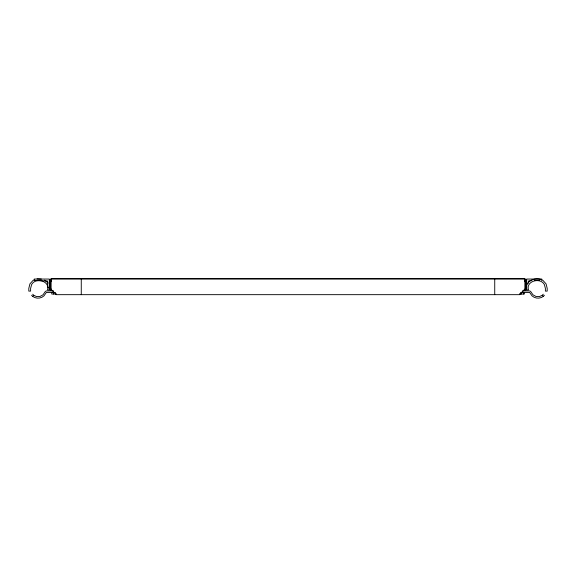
<?xml version="1.0" encoding="UTF-8"?>
<svg xmlns="http://www.w3.org/2000/svg" width="576" height="576" viewBox="0 0 576 576"><rect width="100%" height="100%" fill="white"/><g stroke="black" fill="none" stroke-linecap="round" stroke-linejoin="round"><path stroke-width="0.86" d="M53.46 294.034L53.46 292.522M526.694 285.142C528.948 279.18 537.581 277.02 542.909 280.375L546.062 283.846L547.2 288.396L547.2 291.11L545.393 291.11L545.393 288.396L544.399 284.609C540.576 277.106 525.679 280.879 528.502 289.901L526.694 289.901L526.694 279.05L541.771 279.05L541.656 280.303M49.306 280.858L49.838 279.576L51.113 279.05L524.887 279.05L526.162 279.576L526.694 280.858M520.574 293.76L519.545 294.667L56.455 294.667L51.113 289.454L51.113 278.597L524.887 278.597L524.887 289.454L519.545 294.214M51.552 280.858L50.328 282.283L50.328 288.396L51.235 289.303M522.425 290.93L529.582 290.93L530.582 291.362L532.994 294.818L535.99 296.467L539.338 296.611L542.261 295.308L543.29 294.206M520.668 292.435L529.646 292.435L532.044 295.877A8.899 8.899 0 0 0 543.384 296.352L544.414 295.25M31.586 295.25L32.616 296.352L33.739 295.308L36.662 296.611L40.01 296.467L43.006 294.818L45.418 291.362L46.418 290.93L53.575 290.93M524.765 289.303L525.672 288.396L525.672 282.283L524.448 280.858M34.668 279.77L33.091 280.375L29.938 283.846L28.8 288.396L28.8 291.11L30.607 291.11L30.607 288.396L31.601 284.609C35.424 277.106 50.321 280.879 47.498 289.901L49.306 289.901L49.306 279.05L34.229 279.05L34.344 280.303L34.834 280.555L47.441 280.915L47.801 287.489L49.306 288.094M51.358 279.95L50.479 280.217L50.213 281.102L50.213 290.506L52.726 290.506M37.037 278.863L41.386 279.101M531.929 280.555L528.559 280.915L528.199 283.399M534.449 280.555L539.489 280.555M49.306 289.231L50.213 289.231M525.787 289.231L526.694 289.231M524.11 289.598L525.787 289.598M523.274 290.506L525.787 290.506L525.787 281.102L525.521 280.217L524.642 279.95M55.332 292.435L46.354 292.435L43.956 295.877A8.899 8.899 0 0 1 32.616 296.352M54.936 292.522L51.754 292.522L51.754 294.034L56.182 294.034M519.818 294.034L524.246 294.034L524.246 292.522L521.525 292.522L521.525 294.034M56.455 294.214L55.426 293.76M44.381 280.152L48.326 283.061M542.261 295.308L543.384 296.352M32.71 294.206L33.739 295.308M50.278 287.474L50.717 288.814M523.735 292.522L523.735 294.034M494.734 278.597L494.734 294.667M81.266 278.597L81.266 294.667"/></g></svg>
